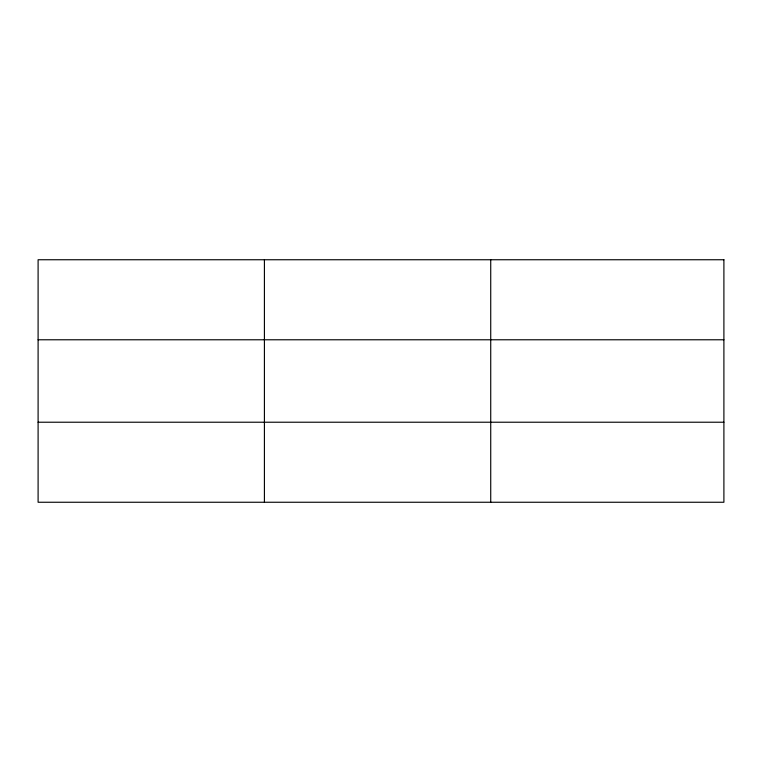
<?xml version="1.0" encoding="UTF-8"?>
<svg xmlns="http://www.w3.org/2000/svg" width="762" height="762" viewBox="0 0 762 762"><rect width="100%" height="100%" fill="white"/><g stroke="black" fill="none" stroke-linecap="round" stroke-linejoin="round"><path stroke-width="1.14" d="M264.414 259.747L264.414 502.253M490.728 259.747L490.728 502.253M38.1 339.776L723.9 339.776M38.1 422.224L723.9 422.224M723.9 259.747L723.9 502.253L38.1 502.253L38.1 259.747L723.9 259.747"/></g></svg>
